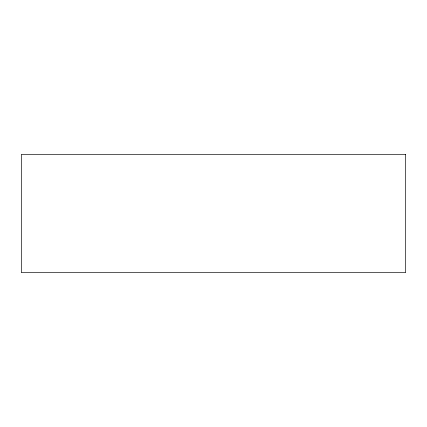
<?xml version="1.0" encoding="UTF-8"?>
<svg xmlns="http://www.w3.org/2000/svg" width="427" height="427" viewBox="0 0 427 427"><rect width="100%" height="100%" fill="white"/><g stroke="black" fill="none" stroke-linecap="round" stroke-linejoin="round"><path stroke-width="0.64" d="M405.65 154.366L21.35 154.366L21.35 272.634L405.65 272.634L405.65 154.366"/></g></svg>
